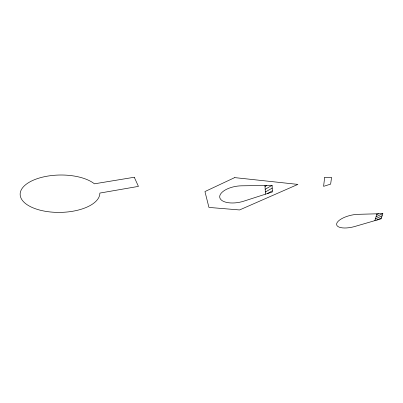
<?xml version="1.0" encoding="UTF-8"?>
<svg xmlns="http://www.w3.org/2000/svg" width="403" height="403" viewBox="0 0 403 403"><rect width="100%" height="100%" fill="white"/><g stroke="black" fill="none" stroke-linecap="round" stroke-linejoin="round"><path stroke-width="0.6" d="M374.866 220.643L376.996 213.802M265.018 186.518L266.836 185.466M265.189 189.279L272.096 185.325L272.357 191.974L243.649 201.208A17.727 8.161 -9.8 0 1 219.726 197.279A17.727 8.161 -9.8 0 1 241.583 185.813L272.096 185.395M265.355 191.999L272.206 188.1M267.557 193.521L272.312 190.826M376.745 214.603L378.533 213.761M376.07 216.779L382.85 213.585L381.117 218.819L354.942 226.451A15.551 5.934 -13.7 0 1 336.691 223.63A15.551 5.934 -13.7 0 1 357.94 214.331L382.83 213.64M375.405 218.915L382.13 215.766M376.745 220.093L381.419 217.912M264.952 185.496L265.491 194.181M324.652 177.481L323.589 186.347L330.631 184.121L331.573 177.411L324.652 177.481M234.657 177.612L204.946 191.566L208.94 207.424L239.568 209.948L297.893 184.398L234.657 177.612M134.275 177.249L94.433 183.818A39.857 18.689 -1 0 0 29.364 182.176A39.857 18.689 -1 0 0 46.531 211.484A39.857 18.689 -1 0 0 99.853 193.072L138.425 186.388L134.275 177.249"/></g></svg>
